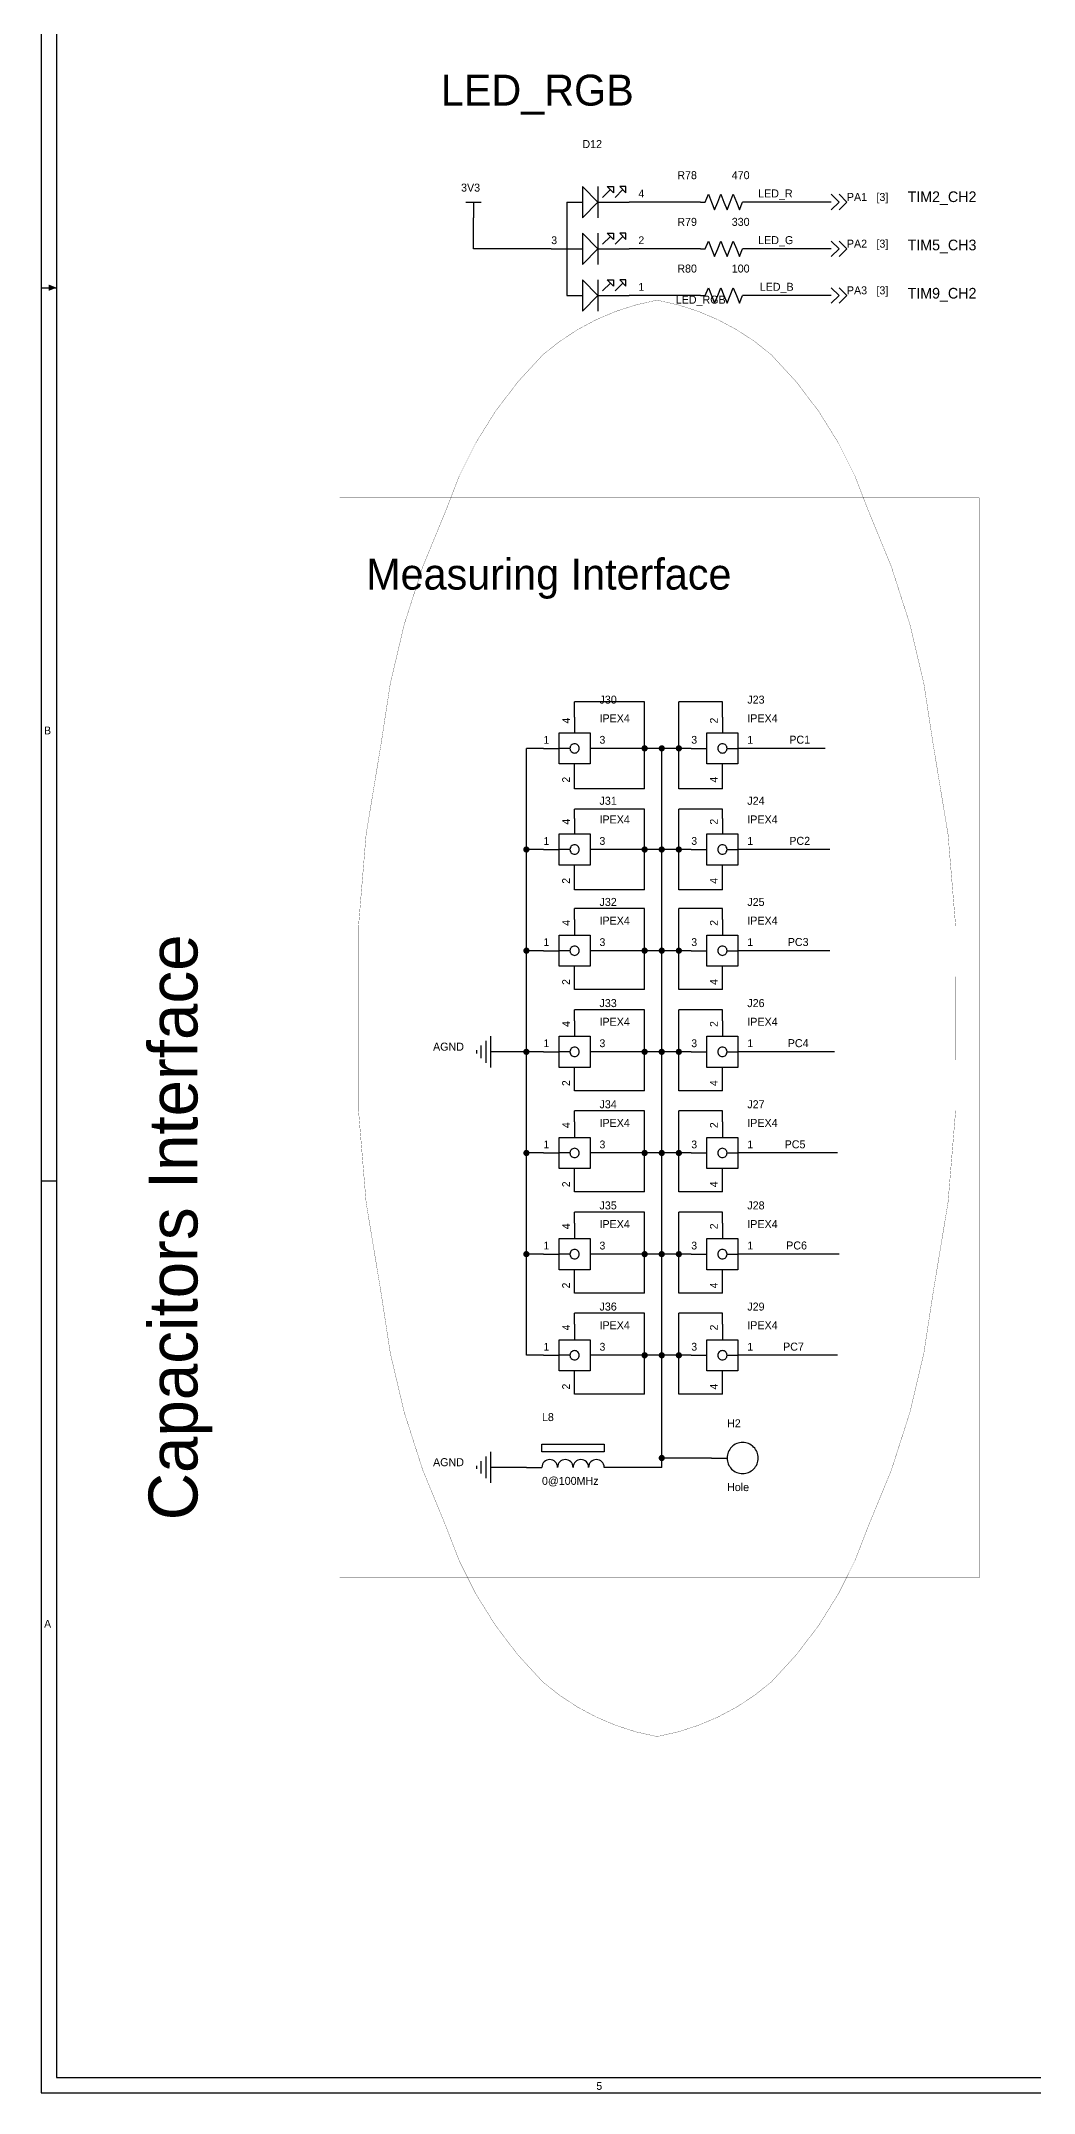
# Model space of a CAD drawing. Extents: x -3 to 838, y 3 to 596.
# Drawn here: x -2.5 to 159.6, y 2.5 to 337.4 of the extents above; entities that cross this region are included whole.
import ezdxf

# ---------------------------------------------------------------- set-up
doc = ezdxf.new("R2010")
doc.units = 0

msp = doc.modelspace()

# ---------------------------------------------------------------- linework, layer by layer
at = {"layer": 'COMMENTS', "const_width": 0.02}
for points in [[(45.466, 333.756), (170.688, 333.756), (170.688, 286.512), (45.466, 286.512)], [(46.228, 262.89), (150.622, 262.89), (150.622, 86.614), (46.228, 86.614)]]:
    msp.add_lwpolyline(points, close=True, dxfattribs=at)
at = {"layer": 'COMMENTS', "const_width": 0.04}
msp.add_lwpolyline([(146.812, 177.927, 0.0609), (143.0998, 222.7855, 0.0796), (132.5282, 260.8148, 0.1174), (116.7067, 286.2251, 0.1364), (98.044, 295.148, 0.1364), (79.3813, 286.2251, 0.1174), (63.5598, 260.8148, 0.0796), (52.9882, 222.7855, 0.0609), (49.276, 177.927, 0.0609), (52.9882, 133.0685, 0.0796), (63.5598, 95.0392, 0.1174), (79.3813, 69.6289, 0.1364), (98.044, 60.706, 0.1364), (116.7067, 69.6289, 0.1174), (132.5282, 95.0392, 0.0796), (143.0998, 133.0685, 0.0609)], format="xyb", close=True, dxfattribs=at)
at = {"layer": 'PARTS'}
for p, q in [((96.012, 311.15), (93.472, 311.15)), ((80.772, 303.53), (83.312, 303.53)), ((96.012, 303.53), (93.472, 303.53)), ((96.012, 295.91), (93.472, 295.91)), ((84.582, 227.076), (84.582, 224.536)), ((108.712, 227.076), (108.712, 224.536)), ((79.502, 221.996), (82.042, 221.996)), ((89.662, 221.996), (87.122, 221.996)), ((103.632, 221.996), (106.172, 221.996)), ((113.792, 221.996), (111.252, 221.996)), ((84.582, 216.916), (84.582, 219.456)), ((108.712, 216.916), (108.712, 219.456)), ((84.582, 210.566), (84.582, 208.026)), ((108.712, 210.566), (108.712, 208.026)), ((79.502, 205.486), (82.042, 205.486)), ((89.662, 205.486), (87.122, 205.486)), ((103.632, 205.486), (106.172, 205.486)), ((113.792, 205.486), (111.252, 205.486)), ((84.582, 200.406), (84.582, 202.946)), ((108.712, 200.406), (108.712, 202.946)), ((84.582, 194.056), (84.582, 191.516)), ((108.712, 194.056), (108.712, 191.516)), ((79.502, 188.976), (82.042, 188.976)), ((89.662, 188.976), (87.122, 188.976)), ((103.632, 188.976), (106.172, 188.976)), ((113.792, 188.976), (111.252, 188.976)), ((84.582, 183.896), (84.582, 186.436)), ((108.712, 183.896), (108.712, 186.436)), ((84.582, 177.546), (84.582, 175.006)), ((108.712, 177.546), (108.712, 175.006)), ((79.502, 172.466), (82.042, 172.466)), ((89.662, 172.466), (87.122, 172.466)), ((103.632, 172.466), (106.172, 172.466)), ((113.792, 172.466), (111.252, 172.466)), ((84.582, 167.386), (84.582, 169.926)), ((108.712, 167.386), (108.712, 169.926)), ((84.582, 161.036), (84.582, 158.496)), ((108.712, 161.036), (108.712, 158.496)), ((79.502, 155.956), (82.042, 155.956)), ((89.662, 155.956), (87.122, 155.956)), ((103.632, 155.956), (106.172, 155.956)), ((113.792, 155.956), (111.252, 155.956)), ((84.582, 150.876), (84.582, 153.416)), ((108.712, 150.876), (108.712, 153.416)), ((84.582, 144.526), (84.582, 141.986)), ((108.712, 144.526), (108.712, 141.986)), ((79.502, 139.446), (82.042, 139.446)), ((89.662, 139.446), (87.122, 139.446)), ((103.632, 139.446), (106.172, 139.446)), ((113.792, 139.446), (111.252, 139.446)), ((84.582, 134.366), (84.582, 136.906)), ((108.712, 134.366), (108.712, 136.906)), ((84.582, 128.016), (84.582, 125.476)), ((108.712, 128.016), (108.712, 125.476)), ((79.502, 122.936), (82.042, 122.936)), ((89.662, 122.936), (87.122, 122.936)), ((103.632, 122.936), (106.172, 122.936)), ((113.792, 122.936), (111.252, 122.936)), ((84.582, 117.856), (84.582, 120.396)), ((108.712, 117.856), (108.712, 120.396)), ((76.708, 104.648), (79.248, 104.648)), ((91.948, 104.648), (89.408, 104.648)), ((106.934, 106.172), (109.474, 106.172))]:
    msp.add_line(p, q, dxfattribs=at)
for points in [[(85.852, 313.69), (85.852, 308.61), (88.392, 311.15), (85.852, 313.69)], [(89.916, 313.69), (90.932, 313.69), (90.932, 312.674), (89.916, 313.69)], [(92.964, 313.69), (91.948, 313.69), (92.964, 312.674), (92.964, 313.69)], [(85.852, 306.07), (85.852, 300.99), (88.392, 303.53), (85.852, 306.07)], [(89.916, 306.07), (90.932, 306.07), (90.932, 305.054), (89.916, 306.07)], [(92.964, 306.07), (91.948, 306.07), (92.964, 305.054), (92.964, 306.07)], [(85.852, 298.45), (85.852, 293.37), (88.392, 295.91), (85.852, 298.45)], [(89.916, 298.45), (90.932, 298.45), (90.932, 297.434), (89.916, 298.45)], [(92.964, 298.45), (91.948, 298.45), (92.964, 297.434), (92.964, 298.45)], [(87.122, 219.456), (82.042, 219.456), (82.042, 224.536), (87.122, 224.536)], [(106.172, 224.536), (111.252, 224.536), (111.252, 219.456), (106.172, 219.456)], [(87.122, 202.946), (82.042, 202.946), (82.042, 208.026), (87.122, 208.026)], [(106.172, 208.026), (111.252, 208.026), (111.252, 202.946), (106.172, 202.946)], [(87.122, 186.436), (82.042, 186.436), (82.042, 191.516), (87.122, 191.516)], [(106.172, 191.516), (111.252, 191.516), (111.252, 186.436), (106.172, 186.436)], [(87.122, 169.926), (82.042, 169.926), (82.042, 175.006), (87.122, 175.006)], [(106.172, 175.006), (111.252, 175.006), (111.252, 169.926), (106.172, 169.926)], [(87.122, 153.416), (82.042, 153.416), (82.042, 158.496), (87.122, 158.496)], [(106.172, 158.496), (111.252, 158.496), (111.252, 153.416), (106.172, 153.416)], [(87.122, 136.906), (82.042, 136.906), (82.042, 141.986), (87.122, 141.986)], [(106.172, 141.986), (111.252, 141.986), (111.252, 136.906), (106.172, 136.906)], [(87.122, 120.396), (82.042, 120.396), (82.042, 125.476), (87.122, 125.476)], [(106.172, 125.476), (111.252, 125.476), (111.252, 120.396), (106.172, 120.396)], [(79.248, 107.188), (79.248, 108.458), (89.408, 108.458), (89.408, 107.188)]]:
    msp.add_lwpolyline(points, close=True, dxfattribs=at)
for points in [[(88.392, 313.69), (88.392, 308.61)], [(90.424, 313.182), (89.154, 311.912)], [(92.456, 313.182), (91.186, 311.912)], [(105.918, 311.15), (106.426, 312.42)], [(106.426, 312.42), (106.934, 311.15)], [(107.95, 311.15), (108.458, 312.42)], [(108.458, 312.42), (108.966, 311.15)], [(109.982, 311.15), (110.49, 312.42)], [(110.49, 312.42), (110.998, 311.15)], [(127.762, 311.15), (126.492, 312.42)], [(129.032, 311.15), (127.762, 312.42)], [(66.802, 311.15), (69.342, 311.15)], [(68.072, 311.15), (68.072, 308.61)], [(83.312, 311.15), (85.852, 311.15)], [(83.312, 311.15), (83.312, 295.91)], [(88.392, 311.15), (93.472, 311.15)], [(105.156, 311.15), (105.918, 311.15)], [(106.934, 311.15), (107.442, 309.88)], [(107.442, 309.88), (107.95, 311.15)], [(108.966, 311.15), (109.474, 309.88)], [(109.474, 309.88), (109.982, 311.15)], [(110.998, 311.15), (111.506, 309.88)], [(111.506, 309.88), (112.014, 311.15)], [(112.776, 311.15), (112.014, 311.15)], [(127.762, 311.15), (126.492, 309.88)], [(129.032, 311.15), (127.762, 309.88)], [(88.392, 306.07), (88.392, 300.99)], [(90.424, 305.562), (89.154, 304.292)], [(92.456, 305.562), (91.186, 304.292)], [(105.918, 303.53), (106.426, 304.8)], [(106.426, 304.8), (106.934, 303.53)], [(107.95, 303.53), (108.458, 304.8)], [(108.458, 304.8), (108.966, 303.53)], [(109.982, 303.53), (110.49, 304.8)], [(110.49, 304.8), (110.998, 303.53)], [(127.762, 303.53), (126.492, 304.8)], [(129.032, 303.53), (127.762, 304.8)], [(83.312, 303.53), (85.852, 303.53)], [(88.392, 303.53), (93.472, 303.53)], [(105.156, 303.53), (105.918, 303.53)], [(106.934, 303.53), (107.442, 302.26)], [(107.442, 302.26), (107.95, 303.53)], [(108.966, 303.53), (109.474, 302.26)], [(109.474, 302.26), (109.982, 303.53)], [(110.998, 303.53), (111.506, 302.26)], [(111.506, 302.26), (112.014, 303.53)], [(112.776, 303.53), (112.014, 303.53)], [(127.762, 303.53), (126.492, 302.26)], [(129.032, 303.53), (127.762, 302.26)], [(88.392, 298.45), (88.392, 293.37)], [(83.312, 295.91), (85.852, 295.91)], [(88.392, 295.91), (93.472, 295.91)], [(90.424, 297.942), (89.154, 296.672)], [(92.456, 297.942), (91.186, 296.672)], [(105.156, 295.91), (105.918, 295.91)], [(105.918, 295.91), (106.426, 297.18)], [(106.426, 297.18), (106.934, 295.91)], [(106.934, 295.91), (107.442, 294.64)], [(107.442, 294.64), (107.95, 295.91)], [(107.95, 295.91), (108.458, 297.18)], [(108.458, 297.18), (108.966, 295.91)], [(108.966, 295.91), (109.474, 294.64)], [(109.474, 294.64), (109.982, 295.91)], [(109.982, 295.91), (110.49, 297.18)], [(110.49, 297.18), (110.998, 295.91)], [(110.998, 295.91), (111.506, 294.64)], [(111.506, 294.64), (112.014, 295.91)], [(112.776, 295.91), (112.014, 295.91)], [(127.762, 295.91), (126.492, 297.18)], [(127.762, 295.91), (126.492, 294.64)], [(129.032, 295.91), (127.762, 297.18)], [(129.032, 295.91), (127.762, 294.64)], [(83.82, 221.996), (82.042, 221.996)], [(109.474, 221.996), (111.252, 221.996)], [(83.82, 205.486), (82.042, 205.486)], [(109.474, 205.486), (111.252, 205.486)], [(83.82, 188.976), (82.042, 188.976)], [(109.474, 188.976), (111.252, 188.976)], [(70.104, 174.244), (70.104, 170.688)], [(70.866, 175.006), (70.866, 169.926)], [(68.58, 172.72), (68.58, 172.212)], [(69.342, 171.45), (69.342, 173.482)], [(83.82, 172.466), (82.042, 172.466)], [(109.474, 172.466), (111.252, 172.466)], [(83.82, 155.956), (82.042, 155.956)], [(109.474, 155.956), (111.252, 155.956)], [(83.82, 139.446), (82.042, 139.446)], [(109.474, 139.446), (111.252, 139.446)], [(83.82, 122.936), (82.042, 122.936)], [(109.474, 122.936), (111.252, 122.936)], [(70.866, 107.188), (70.866, 102.108)], [(68.58, 104.902), (68.58, 104.394)], [(69.342, 103.632), (69.342, 105.664)], [(70.104, 106.426), (70.104, 102.87)]]:
    msp.add_lwpolyline(points, dxfattribs=at)
for points in [[(85.344, 221.996, 0.0985), (85.286, 222.2876, 0.0985), (85.1208, 222.5348, 0.0985), (84.8736, 222.7, 0.0985), (84.582, 222.758, 0.0985), (84.2904, 222.7, 0.0985), (84.0432, 222.5348, 0.0985), (83.878, 222.2876, 0.0985), (83.82, 221.996, 0.0985), (83.878, 221.7044, 0.0985), (84.0432, 221.4572, 0.0985), (84.2904, 221.292, 0.0985), (84.582, 221.234, 0.0985), (84.8736, 221.292, 0.0985), (85.1208, 221.4572, 0.0985), (85.286, 221.7044, 0.0985)], [(109.474, 221.996, 0.0985), (109.416, 222.2876, 0.0985), (109.2508, 222.5348, 0.0985), (109.0036, 222.7, 0.0985), (108.712, 222.758, 0.0985), (108.4204, 222.7, 0.0985), (108.1732, 222.5348, 0.0985), (108.008, 222.2876, 0.0985), (107.95, 221.996, 0.0985), (108.008, 221.7044, 0.0985), (108.1732, 221.4572, 0.0985), (108.4204, 221.292, 0.0985), (108.712, 221.234, 0.0985), (109.0036, 221.292, 0.0985), (109.2508, 221.4572, 0.0985), (109.416, 221.7044, 0.0985)], [(85.344, 205.486, 0.0985), (85.286, 205.7776, 0.0985), (85.1208, 206.0248, 0.0985), (84.8736, 206.19, 0.0985), (84.582, 206.248, 0.0985), (84.2904, 206.19, 0.0985), (84.0432, 206.0248, 0.0985), (83.878, 205.7776, 0.0985), (83.82, 205.486, 0.0985), (83.878, 205.1944, 0.0985), (84.0432, 204.9472, 0.0985), (84.2904, 204.782, 0.0985), (84.582, 204.724, 0.0985), (84.8736, 204.782, 0.0985), (85.1208, 204.9472, 0.0985), (85.286, 205.1944, 0.0985)], [(109.474, 205.486, 0.0985), (109.416, 205.7776, 0.0985), (109.2508, 206.0248, 0.0985), (109.0036, 206.19, 0.0985), (108.712, 206.248, 0.0985), (108.4204, 206.19, 0.0985), (108.1732, 206.0248, 0.0985), (108.008, 205.7776, 0.0985), (107.95, 205.486, 0.0985), (108.008, 205.1944, 0.0985), (108.1732, 204.9472, 0.0985), (108.4204, 204.782, 0.0985), (108.712, 204.724, 0.0985), (109.0036, 204.782, 0.0985), (109.2508, 204.9472, 0.0985), (109.416, 205.1944, 0.0985)], [(85.344, 188.976, 0.0985), (85.286, 189.2676, 0.0985), (85.1208, 189.5148, 0.0985), (84.8736, 189.68, 0.0985), (84.582, 189.738, 0.0985), (84.2904, 189.68, 0.0985), (84.0432, 189.5148, 0.0985), (83.878, 189.2676, 0.0985), (83.82, 188.976, 0.0985), (83.878, 188.6844, 0.0985), (84.0432, 188.4372, 0.0985), (84.2904, 188.272, 0.0985), (84.582, 188.214, 0.0985), (84.8736, 188.272, 0.0985), (85.1208, 188.4372, 0.0985), (85.286, 188.6844, 0.0985)], [(109.474, 188.976, 0.0985), (109.416, 189.2676, 0.0985), (109.2508, 189.5148, 0.0985), (109.0036, 189.68, 0.0985), (108.712, 189.738, 0.0985), (108.4204, 189.68, 0.0985), (108.1732, 189.5148, 0.0985), (108.008, 189.2676, 0.0985), (107.95, 188.976, 0.0985), (108.008, 188.6844, 0.0985), (108.1732, 188.4372, 0.0985), (108.4204, 188.272, 0.0985), (108.712, 188.214, 0.0985), (109.0036, 188.272, 0.0985), (109.2508, 188.4372, 0.0985), (109.416, 188.6844, 0.0985)], [(85.344, 172.466, 0.0985), (85.286, 172.7576, 0.0985), (85.1208, 173.0048, 0.0985), (84.8736, 173.17, 0.0985), (84.582, 173.228, 0.0985), (84.2904, 173.17, 0.0985), (84.0432, 173.0048, 0.0985), (83.878, 172.7576, 0.0985), (83.82, 172.466, 0.0985), (83.878, 172.1744, 0.0985), (84.0432, 171.9272, 0.0985), (84.2904, 171.762, 0.0985), (84.582, 171.704, 0.0985), (84.8736, 171.762, 0.0985), (85.1208, 171.9272, 0.0985), (85.286, 172.1744, 0.0985)], [(109.474, 172.466, 0.0985), (109.416, 172.7576, 0.0985), (109.2508, 173.0048, 0.0985), (109.0036, 173.17, 0.0985), (108.712, 173.228, 0.0985), (108.4204, 173.17, 0.0985), (108.1732, 173.0048, 0.0985), (108.008, 172.7576, 0.0985), (107.95, 172.466, 0.0985), (108.008, 172.1744, 0.0985), (108.1732, 171.9272, 0.0985), (108.4204, 171.762, 0.0985), (108.712, 171.704, 0.0985), (109.0036, 171.762, 0.0985), (109.2508, 171.9272, 0.0985), (109.416, 172.1744, 0.0985)], [(85.344, 155.956, 0.0985), (85.286, 156.2476, 0.0985), (85.1208, 156.4948, 0.0985), (84.8736, 156.66, 0.0985), (84.582, 156.718, 0.0985), (84.2904, 156.66, 0.0985), (84.0432, 156.4948, 0.0985), (83.878, 156.2476, 0.0985), (83.82, 155.956, 0.0985), (83.878, 155.6644, 0.0985), (84.0432, 155.4172, 0.0985), (84.2904, 155.252, 0.0985), (84.582, 155.194, 0.0985), (84.8736, 155.252, 0.0985), (85.1208, 155.4172, 0.0985), (85.286, 155.6644, 0.0985)], [(109.474, 155.956, 0.0985), (109.416, 156.2476, 0.0985), (109.2508, 156.4948, 0.0985), (109.0036, 156.66, 0.0985), (108.712, 156.718, 0.0985), (108.4204, 156.66, 0.0985), (108.1732, 156.4948, 0.0985), (108.008, 156.2476, 0.0985), (107.95, 155.956, 0.0985), (108.008, 155.6644, 0.0985), (108.1732, 155.4172, 0.0985), (108.4204, 155.252, 0.0985), (108.712, 155.194, 0.0985), (109.0036, 155.252, 0.0985), (109.2508, 155.4172, 0.0985), (109.416, 155.6644, 0.0985)], [(85.344, 139.446, 0.0985), (85.286, 139.7376, 0.0985), (85.1208, 139.9848, 0.0985), (84.8736, 140.15, 0.0985), (84.582, 140.208, 0.0985), (84.2904, 140.15, 0.0985), (84.0432, 139.9848, 0.0985), (83.878, 139.7376, 0.0985), (83.82, 139.446, 0.0985), (83.878, 139.1544, 0.0985), (84.0432, 138.9072, 0.0985), (84.2904, 138.742, 0.0985), (84.582, 138.684, 0.0985), (84.8736, 138.742, 0.0985), (85.1208, 138.9072, 0.0985), (85.286, 139.1544, 0.0985)], [(109.474, 139.446, 0.0985), (109.416, 139.7376, 0.0985), (109.2508, 139.9848, 0.0985), (109.0036, 140.15, 0.0985), (108.712, 140.208, 0.0985), (108.4204, 140.15, 0.0985), (108.1732, 139.9848, 0.0985), (108.008, 139.7376, 0.0985), (107.95, 139.446, 0.0985), (108.008, 139.1544, 0.0985), (108.1732, 138.9072, 0.0985), (108.4204, 138.742, 0.0985), (108.712, 138.684, 0.0985), (109.0036, 138.742, 0.0985), (109.2508, 138.9072, 0.0985), (109.416, 139.1544, 0.0985)], [(85.344, 122.936, 0.0985), (85.286, 123.2276, 0.0985), (85.1208, 123.4748, 0.0985), (84.8736, 123.64, 0.0985), (84.582, 123.698, 0.0985), (84.2904, 123.64, 0.0985), (84.0432, 123.4748, 0.0985), (83.878, 123.2276, 0.0985), (83.82, 122.936, 0.0985), (83.878, 122.6444, 0.0985), (84.0432, 122.3972, 0.0985), (84.2904, 122.232, 0.0985), (84.582, 122.174, 0.0985), (84.8736, 122.232, 0.0985), (85.1208, 122.3972, 0.0985), (85.286, 122.6444, 0.0985)], [(109.474, 122.936, 0.0985), (109.416, 123.2276, 0.0985), (109.2508, 123.4748, 0.0985), (109.0036, 123.64, 0.0985), (108.712, 123.698, 0.0985), (108.4204, 123.64, 0.0985), (108.1732, 123.4748, 0.0985), (108.008, 123.2276, 0.0985), (107.95, 122.936, 0.0985), (108.008, 122.6444, 0.0985), (108.1732, 122.3972, 0.0985), (108.4204, 122.232, 0.0985), (108.712, 122.174, 0.0985), (109.0036, 122.232, 0.0985), (109.2508, 122.3972, 0.0985), (109.416, 122.6444, 0.0985)], [(114.554, 106.172, 0.0985), (114.3607, 107.144, 0.0985), (113.8101, 107.9681, 0.0985), (112.986, 108.5187, 0.0985), (112.014, 108.712, 0.0985), (111.042, 108.5187, 0.0985), (110.2179, 107.9681, 0.0985), (109.6673, 107.144, 0.0985), (109.474, 106.172, 0.0985), (109.6673, 105.2, 0.0985), (110.2179, 104.3759, 0.0985), (111.042, 103.8253, 0.0985), (112.014, 103.632, 0.0985), (112.986, 103.8253, 0.0985), (113.8101, 104.3759, 0.0985), (114.3607, 105.2, 0.0985)]]:
    msp.add_lwpolyline(points, format="xyb", close=True, dxfattribs=at)
for points in [[(80.518, 105.918, 0.4142), (79.248, 104.648)], [(81.788, 104.648, 0.4142), (80.518, 105.918)], [(83.058, 105.918, 0.4142), (81.788, 104.648)], [(84.328, 104.648, 0.4142), (83.058, 105.918)], [(85.598, 105.918, 0.4142), (84.328, 104.648)], [(86.868, 104.648, 0.4142), (85.598, 105.918)], [(88.138, 105.918, 0.4142), (86.868, 104.648)], [(89.408, 104.648, 0.4142), (88.138, 105.918)]]:
    msp.add_lwpolyline(points, format="xyb", dxfattribs=at)
at = {"layer": 'TITLE'}
for points in [[(-2.54, 2.54), (838.454, 2.54), (838.454, 596.392), (-2.54, 596.392)], [(0, 5.08), (835.914, 5.08), (835.914, 593.852), (0, 593.852)]]:
    msp.add_lwpolyline(points, close=True, dxfattribs=at)
for points in [[(-2.54, 297.18), (0, 297.18)], [(-2.54, 151.384), (0, 151.384)]]:
    msp.add_lwpolyline(points, dxfattribs=at)
msp.add_solid([(0, 297.18), (-1.27, 297.688), (-1.27, 296.672), (-1.27, 297.18)], dxfattribs=at)
msp.add_solid([(0, 297.18), (-1.27, 297.688), (-1.27, 296.672), (-1.27, 297.18)], dxfattribs=at)
msp.add_solid([(0, 297.18), (-1.27, 297.688), (-1.27, 296.672), (-1.27, 297.18)], dxfattribs=at)
at = {"layer": 'WIRE'}
for points in [[(68.072, 303.53), (68.072, 308.61)], [(105.156, 311.15), (96.012, 311.15)], [(126.492, 311.15), (112.776, 311.15)], [(80.772, 303.53), (68.072, 303.53)], [(105.156, 303.53), (96.012, 303.53)], [(126.492, 303.53), (112.776, 303.53)], [(105.156, 295.91), (96.012, 295.91)], [(126.492, 295.91), (112.776, 295.91)], [(96.012, 229.616), (84.582, 229.616)], [(84.582, 227.076), (84.582, 229.616)], [(96.012, 221.996), (96.012, 229.616)], [(108.712, 229.616), (101.6, 229.616)], [(101.6, 221.996), (101.6, 229.616)], [(108.712, 227.076), (108.712, 229.616)], [(79.502, 221.996), (76.708, 221.996)], [(76.708, 205.486), (76.708, 221.996)], [(96.012, 221.996), (89.662, 221.996)], [(98.806, 221.996), (96.012, 221.996)], [(96.012, 215.392), (96.012, 221.996)], [(101.6, 221.996), (98.806, 221.996)], [(98.806, 205.486), (98.806, 221.996)], [(103.632, 221.996), (101.6, 221.996)], [(101.6, 215.392), (101.6, 221.996)], [(125.476, 221.996), (113.792, 221.996)], [(84.582, 215.392), (84.582, 216.916)], [(96.012, 215.392), (84.582, 215.392)], [(108.712, 215.392), (101.6, 215.392)], [(108.712, 215.392), (108.712, 216.916)], [(96.012, 212.09), (84.582, 212.09)], [(84.582, 210.566), (84.582, 212.09)], [(96.012, 205.486), (96.012, 212.09)], [(108.712, 212.09), (101.6, 212.09)], [(101.6, 205.486), (101.6, 212.09)], [(108.712, 210.566), (108.712, 212.09)], [(79.502, 205.486), (76.708, 205.486)], [(76.708, 188.976), (76.708, 205.486)], [(96.012, 205.486), (89.662, 205.486)], [(98.806, 205.486), (96.012, 205.486)], [(96.012, 198.882), (96.012, 205.486)], [(101.6, 205.486), (98.806, 205.486)], [(98.806, 188.976), (98.806, 205.486)], [(101.6, 198.882), (101.6, 205.486)], [(103.632, 205.486), (101.6, 205.486)], [(126.238, 205.486), (113.792, 205.486)], [(84.582, 198.882), (84.582, 200.406)], [(96.012, 198.882), (84.582, 198.882)], [(108.712, 198.882), (101.6, 198.882)], [(108.712, 198.882), (108.712, 200.406)], [(96.012, 195.834), (84.582, 195.834)], [(84.582, 194.056), (84.582, 195.834)], [(96.012, 188.976), (96.012, 195.834)], [(108.712, 195.834), (101.6, 195.834)], [(101.6, 188.976), (101.6, 195.834)], [(108.712, 194.056), (108.712, 195.834)], [(79.502, 188.976), (76.708, 188.976)], [(76.708, 172.466), (76.708, 188.976)], [(96.012, 188.976), (89.662, 188.976)], [(98.806, 188.976), (96.012, 188.976)], [(96.012, 182.626), (96.012, 188.976)], [(101.6, 188.976), (98.806, 188.976)], [(98.806, 172.466), (98.806, 188.976)], [(101.6, 182.626), (101.6, 188.976)], [(103.632, 188.976), (101.6, 188.976)], [(126.238, 188.976), (113.792, 188.976)], [(84.582, 182.626), (84.582, 183.896)], [(96.012, 182.626), (84.582, 182.626)], [(108.712, 182.626), (101.6, 182.626)], [(108.712, 182.626), (108.712, 183.896)], [(96.012, 179.324), (84.582, 179.324)], [(84.582, 177.546), (84.582, 179.324)], [(96.012, 172.466), (96.012, 179.324)], [(108.712, 179.324), (101.6, 179.324)], [(101.6, 172.466), (101.6, 179.324)], [(108.712, 177.546), (108.712, 179.324)], [(76.708, 172.466), (70.866, 172.466)], [(79.502, 172.466), (76.708, 172.466)], [(76.708, 155.956), (76.708, 172.466)], [(96.012, 172.466), (89.662, 172.466)], [(98.806, 172.466), (96.012, 172.466)], [(96.012, 166.116), (96.012, 172.466)], [(101.6, 172.466), (98.806, 172.466)], [(98.806, 155.956), (98.806, 172.466)], [(101.6, 166.116), (101.6, 172.466)], [(103.632, 172.466), (101.6, 172.466)], [(127, 172.466), (113.792, 172.466)], [(84.582, 166.116), (84.582, 167.386)], [(96.012, 166.116), (84.582, 166.116)], [(108.712, 166.116), (101.6, 166.116)], [(108.712, 166.116), (108.712, 167.386)], [(96.012, 162.814), (84.582, 162.814)], [(84.582, 161.036), (84.582, 162.814)], [(96.012, 155.956), (96.012, 162.814)], [(108.712, 162.814), (101.6, 162.814)], [(101.6, 155.956), (101.6, 162.814)], [(108.712, 161.036), (108.712, 162.814)], [(79.502, 155.956), (76.708, 155.956)], [(76.708, 139.446), (76.708, 155.956)], [(96.012, 155.956), (89.662, 155.956)], [(98.806, 155.956), (96.012, 155.956)], [(96.012, 149.606), (96.012, 155.956)], [(101.6, 155.956), (98.806, 155.956)], [(98.806, 139.446), (98.806, 155.956)], [(101.6, 149.606), (101.6, 155.956)], [(103.632, 155.956), (101.6, 155.956)], [(127.508, 155.956), (113.792, 155.956)], [(84.582, 149.606), (84.582, 150.876)], [(108.712, 149.606), (108.712, 150.876)], [(96.012, 149.606), (84.582, 149.606)], [(108.712, 149.606), (101.6, 149.606)], [(96.012, 146.304), (84.582, 146.304)], [(84.582, 144.526), (84.582, 146.304)], [(96.012, 139.446), (96.012, 146.304)], [(108.712, 146.304), (101.6, 146.304)], [(101.6, 139.446), (101.6, 146.304)], [(108.712, 144.526), (108.712, 146.304)], [(79.502, 139.446), (76.708, 139.446)], [(76.708, 122.936), (76.708, 139.446)], [(96.012, 139.446), (89.662, 139.446)], [(98.806, 139.446), (96.012, 139.446)], [(96.012, 133.096), (96.012, 139.446)], [(101.6, 139.446), (98.806, 139.446)], [(98.806, 122.936), (98.806, 139.446)], [(101.6, 133.096), (101.6, 139.446)], [(103.632, 139.446), (101.6, 139.446)], [(127.762, 139.446), (113.792, 139.446)], [(84.582, 133.096), (84.582, 134.366)], [(108.712, 133.096), (108.712, 134.366)], [(96.012, 133.096), (84.582, 133.096)], [(108.712, 133.096), (101.6, 133.096)], [(96.012, 129.794), (84.582, 129.794)], [(84.582, 128.016), (84.582, 129.794)], [(96.012, 122.936), (96.012, 129.794)], [(108.712, 129.794), (101.6, 129.794)], [(101.6, 122.936), (101.6, 129.794)], [(108.712, 128.016), (108.712, 129.794)], [(79.502, 122.936), (76.708, 122.936)], [(96.012, 122.936), (89.662, 122.936)], [(98.806, 122.936), (96.012, 122.936)], [(96.012, 116.586), (96.012, 122.936)], [(101.6, 122.936), (98.806, 122.936)], [(98.806, 106.172), (98.806, 122.936)], [(101.6, 116.586), (101.6, 122.936)], [(103.632, 122.936), (101.6, 122.936)], [(127.508, 122.936), (113.792, 122.936)], [(84.582, 116.586), (84.582, 117.856)], [(108.712, 116.586), (108.712, 117.856)], [(96.012, 116.586), (84.582, 116.586)], [(108.712, 116.586), (101.6, 116.586)], [(76.708, 104.648), (70.866, 104.648)], [(98.806, 104.648), (91.948, 104.648)], [(106.934, 106.172), (98.806, 106.172)], [(98.806, 104.648), (98.806, 106.172)]]:
    msp.add_lwpolyline(points, dxfattribs=at)
at = {"layer": 'WIRE', "const_width": 0.508}
for points in [[(95.758, 221.996, 1), (96.266, 221.996, 1)], [(98.552, 221.996, 1), (99.06, 221.996, 1)], [(101.346, 221.996, 1), (101.854, 221.996, 1)], [(76.454, 205.486, 1), (76.962, 205.486, 1)], [(95.758, 205.486, 1), (96.266, 205.486, 1)], [(98.552, 205.486, 1), (99.06, 205.486, 1)], [(101.346, 205.486, 1), (101.854, 205.486, 1)], [(76.454, 188.976, 1), (76.962, 188.976, 1)], [(95.758, 188.976, 1), (96.266, 188.976, 1)], [(98.552, 188.976, 1), (99.06, 188.976, 1)], [(101.346, 188.976, 1), (101.854, 188.976, 1)], [(76.454, 172.466, 1), (76.962, 172.466, 1)], [(95.758, 172.466, 1), (96.266, 172.466, 1)], [(98.552, 172.466, 1), (99.06, 172.466, 1)], [(101.346, 172.466, 1), (101.854, 172.466, 1)], [(76.454, 155.956, 1), (76.962, 155.956, 1)], [(95.758, 155.956, 1), (96.266, 155.956, 1)], [(98.552, 155.956, 1), (99.06, 155.956, 1)], [(101.346, 155.956, 1), (101.854, 155.956, 1)], [(76.454, 139.446, 1), (76.962, 139.446, 1)], [(95.758, 139.446, 1), (96.266, 139.446, 1)], [(98.552, 139.446, 1), (99.06, 139.446, 1)], [(101.346, 139.446, 1), (101.854, 139.446, 1)], [(95.758, 122.936, 1), (96.266, 122.936, 1)], [(98.552, 122.936, 1), (99.06, 122.936, 1)], [(101.346, 122.936, 1), (101.854, 122.936, 1)], [(98.552, 106.172, 1), (99.06, 106.172, 1)]]:
    msp.add_lwpolyline(points, format="xyb", close=True, dxfattribs=at)

# ---------------------------------------------------------------- texts
at = {"layer": 'COMMENTS'}
for s, height, p in [('LED_RGB', 5.0462, (62.738, 326.9018)), ('TIM2_CH2', 1.7403, (138.938, 311.1577)), ('TIM5_CH3', 1.7403, (138.938, 303.2837)), ('TIM9_CH2', 1.7403, (138.938, 295.4097)), ('Measuring Interface', 5.0462, (50.546, 247.9078))]:
    msp.add_text(s, height=height, dxfattribs=at).set_placement(p)
msp.add_text('Capacitors Interface', height=7.99, rotation=90, dxfattribs=at).set_placement((23.006, 96.012))
at = {"layer": 'PARTS'}
for s, p in [('4', (94.996, 311.912)), ('3', (80.772, 304.292)), ('2', (94.996, 304.292)), ('1', (94.996, 296.672)), ('1', (79.502, 222.758)), ('3', (88.646, 222.758)), ('3', (103.632, 222.758)), ('1', (112.776, 222.758)), ('1', (79.502, 206.248)), ('3', (88.646, 206.248)), ('3', (103.632, 206.248)), ('1', (112.776, 206.248)), ('1', (79.502, 189.738)), ('3', (88.646, 189.738)), ('3', (103.632, 189.738)), ('1', (112.776, 189.738)), ('1', (79.502, 173.228)), ('3', (88.646, 173.228)), ('3', (103.632, 173.228)), ('1', (112.776, 173.228)), ('1', (79.502, 156.718)), ('3', (88.646, 156.718)), ('3', (103.632, 156.718)), ('1', (112.776, 156.718)), ('1', (79.502, 140.208)), ('3', (88.646, 140.208)), ('3', (103.632, 140.208)), ('1', (112.776, 140.208)), ('1', (79.502, 123.698)), ('3', (88.646, 123.698)), ('3', (103.632, 123.698)), ('1', (112.776, 123.698))]:
    msp.add_text(s, height=1.27, dxfattribs=at).set_placement(p)
for s, p in [('4', (83.82, 226.06)), ('2', (107.95, 226.06)), ('2', (83.82, 216.408)), ('4', (107.95, 216.408)), ('4', (83.82, 209.55)), ('2', (107.95, 209.55)), ('2', (83.82, 199.898)), ('4', (107.95, 199.898)), ('4', (83.82, 193.04)), ('2', (107.95, 193.04)), ('2', (83.82, 183.388)), ('4', (107.95, 183.388)), ('4', (83.82, 176.53)), ('2', (107.95, 176.53)), ('2', (83.82, 166.878)), ('4', (107.95, 166.878)), ('4', (83.82, 160.02)), ('2', (107.95, 160.02)), ('2', (83.82, 150.368)), ('4', (107.95, 150.368)), ('4', (83.82, 143.51)), ('2', (107.95, 143.51)), ('2', (83.82, 133.858)), ('4', (107.95, 133.858)), ('4', (83.82, 127)), ('2', (107.95, 127)), ('2', (83.82, 117.348)), ('4', (107.95, 117.348))]:
    msp.add_text(s, height=1.27, rotation=90, dxfattribs=at).set_placement(p)
at = {"layer": 'PARTTEXT'}
for s, p in [('D12', (85.852, 319.9743)), ('R78', (101.346, 314.8943)), ('470', (110.236, 314.8943)), ('3V3', (66.04, 312.8623)), ('PA1', (129.032, 311.3383)), ('[3]', (133.858, 311.3383)), ('R79', (101.346, 307.2743)), ('330', (110.236, 307.2743)), ('PA2', (129.032, 303.7183)), ('[3]', (133.858, 303.7183)), ('R80', (101.346, 299.6543)), ('100', (110.236, 299.6543)), ('LED_RGB', (101.092, 294.5743)), ('PA3', (129.032, 296.0983)), ('[3]', (133.858, 296.0983)), ('J30', (88.646, 229.2963)), ('J23', (112.776, 229.2963)), ('IPEX4', (88.646, 226.2483)), ('IPEX4', (112.776, 226.2483)), ('J31', (88.646, 212.7863)), ('IPEX4', (88.646, 209.7383)), ('J24', (112.776, 212.7863)), ('IPEX4', (112.776, 209.7383)), ('J32', (88.646, 196.2763)), ('J25', (112.776, 196.2763)), ('IPEX4', (88.646, 193.2283)), ('IPEX4', (112.776, 193.2283)), ('J33', (88.646, 179.7663)), ('J26', (112.776, 179.7663)), ('IPEX4', (88.646, 176.7183)), ('IPEX4', (112.776, 176.7183)), ('AGND', (61.468, 172.6543)), ('J34', (88.646, 163.2563)), ('J27', (112.776, 163.2563)), ('IPEX4', (88.646, 160.2083)), ('IPEX4', (112.776, 160.2083)), ('J35', (88.646, 146.7463)), ('J28', (112.776, 146.7463)), ('IPEX4', (88.646, 143.6983)), ('IPEX4', (112.776, 143.6983)), ('J36', (88.646, 130.2363)), ('J29', (112.776, 130.2363)), ('IPEX4', (88.646, 127.1883)), ('IPEX4', (112.776, 127.1883)), ('L8', (79.248, 112.2023)), ('H2', (109.474, 111.1863)), ('AGND', (61.468, 104.8363)), ('0@100MHz', (79.248, 101.7883)), ('Hole', (109.474, 100.7723))]:
    msp.add_text(s, height=1.3057, dxfattribs=at).set_placement(p)
at = {"layer": 'TITLE'}
for s, p in [('B', (-2.032, 224.282)), ('A', (-2.032, 78.486)), ('5', (88.138, 3.048))]:
    msp.add_text(s, height=1.27, dxfattribs=at).set_placement(p)
at = {"layer": 'WIRETEXT'}
for s, p in [('LED_R', (114.554, 311.912)), ('LED_G', (114.554, 304.292)), ('LED_B', (114.808, 296.672)), ('PC1', (119.634, 222.758)), ('PC2', (119.634, 206.248)), ('PC3', (119.38, 189.738)), ('PC4', (119.38, 173.228)), ('PC5', (118.872, 156.718)), ('PC6', (119.126, 140.208)), ('PC7', (118.618, 123.698))]:
    msp.add_text(s, height=1.3057, dxfattribs=at).set_placement(p)

doc.saveas('drawing.dxf')
